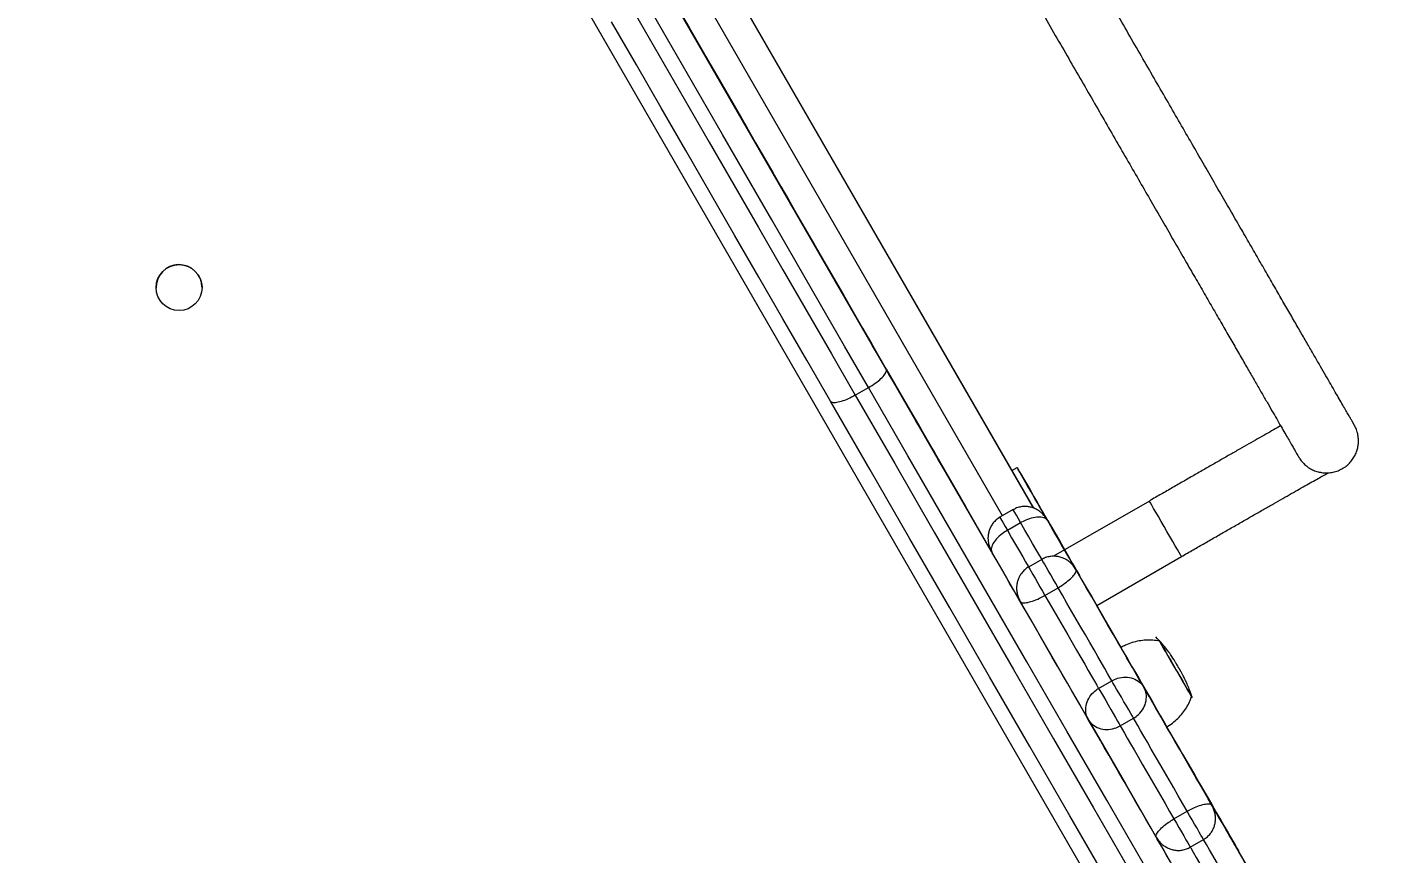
# Model space of a CAD drawing. Header units: millimetres. Extents: x -6879 to 7341, y -8047 to 7187.
# Drawn here: x 3278 to 3722.2, y -2145.1 to -1874.8 of the extents above; entities that cross this region are included whole.
import ezdxf

# ---------------------------------------------------------------- set-up
doc = ezdxf.new("R2010")
doc.units = ezdxf.units.MM
for name, color, linetype in [('DIKOM_ОБЪЕКТ', 7, 'Continuous'), ('DIKOM_РАЗМЕР_ЗОНА', 7, 'Continuous'), ('DIKOM_РАЗМЕР_ОБЪЕКТА', 7, 'Continuous')]:
    doc.layers.add(name, color=color, linetype=linetype)
doc.styles.add('style1', font='arial.ttf', dxfattribs={"width": 0.8})
doc.dimstyles.new('1-50', dxfattribs={"dimtxt": 300, "dimasz": 200, "dimexe": 100, "dimexo": 0, "dimgap": 100, "dimtad": 0, "dimdec": 0, "dimtxsty": 'style1', "dimcen": 0, "dimclrd": 7, "dimclre": 7, "dimadec": 1, "dimazin": 2, "dimtfac": 1, "dimtdec": 0, "dimtmove": 1, "dimatfit": 3, "dimfxl": 0, "dimlwd": 25, "dimlwe": 18, "dimarcsym": 0})

# ---------------------------------------------------------------- blocks, each defined once
blk = doc.blocks.new('*D19')
at = {"layer": 'Defpoints', "color": 0, "transparency": 16777216}
for p in [(5624.04, 6094.27), (-4435.35, 2864.29), (5624.04, -2640.11)]:
    blk.add_point(p, dxfattribs=at)
at = {"layer": 'DIKOM_РАЗМЕР_ОБЪЕКТА', "color": 7, "lineweight": 18, "transparency": 16777216}
for p, q in [((-4435.35, 2864.29), (-4435.35, 6194.27)), ((5624.04, -2640.11), (5624.04, 6194.27))]:
    blk.add_line(p, q, dxfattribs=at)
at = {"layer": 'DIKOM_РАЗМЕР_ОБЪЕКТА', "color": 7, "lineweight": 25, "transparency": 16777216}
for p, q in [((-4235.35, 6094.27), (2113.67, 6094.27)), ((5424.04, 6094.27), (3193.46, 6094.27))]:
    blk.add_line(p, q, dxfattribs=at)
at = {"layer": 'DIKOM_РАЗМЕР_ОБЪЕКТА', "color": 7, "transparency": 16777216}
for points in [[(-4235.35, 6127.6), (-4235.35, 6060.94), (-4435.35, 6094.27)], [(5424.04, 6127.6), (5424.04, 6060.94), (5624.04, 6094.27)]]:
    blk.add_solid(points, dxfattribs=at)
at = {"layer": 'DIKOM_РАЗМЕР_ОБЪЕКТА', "color": 0, "transparency": 16777216, "insert": (2653.56, 6094.27), "char_height": 300, "attachment_point": 5, "style": 'style1'}
blk.add_mtext('10100', dxfattribs=at)
blk = doc.blocks.new('*D17')
at = {"layer": 'Defpoints', "color": 0, "transparency": 16777216}
for p in [(-5935.35, 6990.27), (-5935.35, 998.27), (7340.79, -2830.86)]:
    blk.add_point(p, dxfattribs=at)
at = {"layer": 'DIKOM_РАЗМЕР_ЗОНА', "color": 7, "lineweight": 18, "transparency": 16777216}
for p, q in [((-5935.35, 998.27), (-5935.35, 7090.27)), ((7340.79, -2830.86), (7340.79, 7090.27))]:
    blk.add_line(p, q, dxfattribs=at)
at = {"layer": 'DIKOM_РАЗМЕР_ЗОНА', "color": 7, "lineweight": 25, "transparency": 16777216}
for p, q in [((-5735.35, 6990.27), (2016.67, 6990.27)), ((7140.79, 6990.27), (3096.46, 6990.27))]:
    blk.add_line(p, q, dxfattribs=at)
at = {"layer": 'DIKOM_РАЗМЕР_ЗОНА', "color": 7, "transparency": 16777216}
for points in [[(-5735.35, 7023.6), (-5735.35, 6956.94), (-5935.35, 6990.27)], [(7140.79, 7023.6), (7140.79, 6956.94), (7340.79, 6990.27)]]:
    blk.add_solid(points, dxfattribs=at)
at = {"layer": 'DIKOM_РАЗМЕР_ЗОНА', "color": 0, "transparency": 16777216, "insert": (2556.56, 6990.27), "char_height": 300, "attachment_point": 5, "style": 'style1'}
blk.add_mtext('13300', dxfattribs=at)

msp = doc.modelspace()

# ---------------------------------------------------------------- linework, layer by layer
at = {"layer": 'DIKOM_ОБЪЕКТ', "color": 7, "linetype": 'Continuous', "lineweight": 15}
for p, q in [((3952.17, -2719.48), (3323.34, -1630.32)), ((3448.24, -1756.66), (3607.25, -2032.07)), ((3607.26, -2032.07), (3448.25, -1756.66)), ((3597.14, -2034.55), (3441.17, -1764.41)), ((3593.5, -2046.26), (3436.62, -1774.53)), ((3548.95, -1995.14), (3553.28, -1992.64)), ((3712.17, -2004.82), (3711.7, -2004)), ((3600.14, -2019.75), (3601.89, -2018.74)), ((3600.15, -2019.75), (3601.89, -2018.75)), ((3601.89, -2018.75), (3601.89, -2018.74)), ((3579.2, -2021.5), (3579.2, -2021.5)), ((3645.15, -2029.73), (3613.84, -2047.8)), ((3600.59, -2032.56), (3596.26, -2035.06)), ((3598.71, -2039.31), (3603.04, -2036.81)), ((3611.88, -2036.04), (3611.89, -2036.04)), ((3611.89, -2036.06), (3611.89, -2036.04)), ((3617.46, -2045.72), (3611.89, -2036.07)), ((3611.89, -2036.07), (3611.89, -2036.07)), ((3617.47, -2045.71), (3616.89, -2044.7)), ((3609.98, -2048.83), (3605.64, -2051.33)), ((3627.93, -2063.92), (3655.65, -2047.91)), ((3622.41, -2054.37), (3622.4, -2054.35)), ((3610.99, -2060.58), (3615.32, -2058.08)), ((3635.9, -2077.66), (3627.96, -2063.9)), ((3635.91, -2077.65), (3627.97, -2063.9)), ((3628.55, -2091.01), (3632.88, -2088.51)), ((3635.63, -2103.27), (3639.96, -2100.76)), ((3665.95, -2129.71), (3650.87, -2103.59)), ((3651.89, -2105.32), (3650.88, -2103.58)), ((3653.2, -2133.69), (3657.53, -2131.19)), ((3669.39, -2135.66), (3665.95, -2129.71)), ((3658.54, -2142.94), (3662.87, -2140.44)), ((3673.29, -2142.41), (3673.29, -2142.41)), ((3674.39, -2144.31), (3674.39, -2144.29)), ((3674.39, -2144.32), (3674.39, -2144.31)), ((3674.39, -2144.31), (3674.39, -2144.31)), ((3674.39, -2144.32), (3674.39, -2144.32))]:
    msp.add_line(p, q, dxfattribs=at)
at = {"layer": 'DIKOM_ОБЪЕКТ', "color": 7, "linetype": 'Continuous', "lineweight": 15, "flags": 128}
for points in [[(3487.39, -1862.52), (3495.52, -1876.6), (3503.62, -1890.63), (3511.68, -1904.59), (3519.7, -1918.48), (3527.67, -1932.29), (3535.59, -1946.01), (3543.46, -1959.64), (3551.28, -1973.17), (3559.03, -1986.6)], [(3476.62, -1869.87), (3484.83, -1884.09), (3493.01, -1898.25), (3501.15, -1912.34), (3509.24, -1926.36), (3517.29, -1940.31), (3525.29, -1954.16), (3533.24, -1967.92), (3541.13, -1981.59), (3548.95, -1995.14)], [(3553.28, -1992.64), (3545.46, -1979.09), (3537.57, -1965.42), (3529.62, -1951.66), (3521.62, -1937.81), (3513.57, -1923.86), (3505.48, -1909.84), (3497.34, -1895.75), (3489.16, -1881.59), (3480.95, -1867.37)], [(3491.34, -1869.31), (3494.59, -1874.94), (3497.83, -1880.55), (3501.04, -1886.12), (3504.22, -1891.63), (3507.36, -1897.06), (3510.43, -1902.38), (3513.44, -1907.59), (3516.36, -1912.66), (3519.2, -1917.57), (3521.93, -1922.3), (3524.56, -1926.85), (3527.06, -1931.18)], [(3540.84, -1997.1), (3533.09, -1983.67), (3525.28, -1970.14), (3517.41, -1956.51), (3509.49, -1942.79), (3501.51, -1928.98), (3493.49, -1915.09), (3485.43, -1901.13), (3477.34, -1887.1), (3469.21, -1873.02)], [(3579.2, -2021.5), (3579.12, -2021.37), (3578.87, -2020.94), (3578.44, -2020.2), (3577.84, -2019.15), (3577.06, -2017.8), (3576.11, -2016.16), (3574.98, -2014.21), (3573.69, -2011.96), (3572.22, -2009.43), (3570.59, -2006.6), (3568.79, -2003.48), (3566.82, -2000.08), (3564.69, -1996.39), (3562.41, -1992.43), (3559.96, -1988.2), (3557.37, -1983.7), (3554.62, -1978.94), (3551.72, -1973.92), (3548.68, -1968.65), (3545.49, -1963.14), (3542.17, -1957.39), (3538.72, -1951.41), (3535.13, -1945.2), (3531.42, -1938.77), (3527.59, -1932.14), (3523.64, -1925.3), (3519.58, -1918.26), (3515.41, -1911.04), (3511.14, -1903.64), (3506.76, -1896.07), (3502.3, -1888.33), (3497.75, -1880.45), (3493.11, -1872.42)], [(3527.06, -1931.18), (3530.91, -1937.85), (3534.63, -1944.3), (3538.24, -1950.54), (3541.71, -1956.56), (3545.05, -1962.34), (3548.25, -1967.89), (3551.31, -1973.19), (3554.23, -1978.25), (3557, -1983.04), (3559.62, -1987.58), (3562.08, -1991.85), (3564.39, -1995.85), (3566.54, -1999.57), (3568.53, -2003.01), (3570.35, -2006.17), (3572.01, -2009.04), (3573.5, -2011.62), (3574.82, -2013.91), (3575.96, -2015.9), (3576.94, -2017.59), (3577.74, -2018.98), (3578.37, -2020.07), (3578.82, -2020.85), (3579.1, -2021.33), (3579.2, -2021.5), (3579.2, -2021.5)], [(3559.03, -1986.6), (3571.99, -2009.04), (3584.98, -2031.55), (3598.02, -2054.13), (3611.09, -2076.76), (3624.19, -2099.46), (3637.32, -2122.2), (3650.48, -2145), (3663.67, -2167.84)], [(3644.28, -2150.26), (3631.19, -2127.58), (3618.12, -2104.95), (3605.08, -2082.36), (3592.08, -2059.84), (3579.11, -2037.38), (3566.18, -2014.98), (3553.28, -1992.64)], [(3632.3, -2155.5), (3619.14, -2132.7), (3606, -2109.96), (3592.9, -2087.26), (3579.83, -2064.63), (3566.8, -2042.05), (3553.8, -2019.54), (3540.84, -1997.1)], [(3548.95, -1995.14), (3561.85, -2017.48), (3574.78, -2039.88), (3587.75, -2062.34), (3600.75, -2084.86), (3613.79, -2107.45), (3626.86, -2130.08), (3639.95, -2152.76)], [(3601.89, -2018.74), (3601.98, -2018.9), (3602.26, -2019.38), (3602.72, -2020.17), (3603.35, -2021.26), (3604.14, -2022.63), (3605.07, -2024.25), (3606.13, -2026.09), (3607.3, -2028.11), (3608.55, -2030.28)], [(3611.89, -2036.07), (3610.46, -2033.61), (3609.07, -2031.19), (3607.73, -2028.88), (3606.48, -2026.71), (3605.34, -2024.73), (3604.33, -2022.98), (3603.48, -2021.5), (3602.79, -2020.31), (3602.29, -2019.45), (3601.99, -2018.93), (3601.89, -2018.75)], [(3655.65, -2047.91), (3655.57, -2047.77), (3655.31, -2047.32), (3654.89, -2046.59), (3654.31, -2045.59), (3653.6, -2044.35), (3652.78, -2042.93), (3651.88, -2041.37), (3650.92, -2039.73), (3649.96, -2038.05), (3649, -2036.4), (3648.1, -2034.83), (3647.27, -2033.4), (3646.55, -2032.15), (3645.96, -2031.13), (3645.52, -2030.37), (3645.25, -2029.9), (3645.15, -2029.73), (3645.15, -2029.73)], [(3603.04, -2036.81), (3602.3, -2035.53), (3601.66, -2034.41), (3601.15, -2033.53), (3600.79, -2032.91), (3600.61, -2032.6), (3600.59, -2032.56)], [(3611.89, -2036.06), (3611.83, -2035.95), (3611.65, -2035.65), (3611.36, -2035.15), (3610.97, -2034.47), (3610.48, -2033.62), (3609.9, -2032.62), (3609.26, -2031.5), (3608.55, -2030.28)], [(3596.26, -2035.06), (3596.28, -2035.1), (3596.46, -2035.41), (3596.81, -2036.03), (3597.33, -2036.91), (3597.97, -2038.03), (3598.71, -2039.31)], [(3610.03, -2048.92), (3609.83, -2048.57), (3609.01, -2047.15), (3608.05, -2045.49), (3606.95, -2043.59), (3605.74, -2041.49), (3604.43, -2039.22), (3603.04, -2036.81)], [(3611.83, -2035.96), (3611.89, -2036.07), (3612.14, -2036.51), (3612.59, -2037.29), (3613.21, -2038.36), (3613.98, -2039.69), (3614.86, -2041.22), (3615.82, -2042.89), (3616.83, -2044.62)], [(3617.45, -2045.72), (3616.22, -2043.58), (3615.06, -2041.56), (3614.06, -2039.84), (3613.24, -2038.42), (3612.6, -2037.3), (3612.12, -2036.48), (3611.83, -2035.97)], [(3611.89, -2036.04), (3611.98, -2036.21), (3612.27, -2036.7), (3612.73, -2037.5), (3613.35, -2038.58), (3614.11, -2039.89), (3614.97, -2041.38), (3615.91, -2043.01), (3616.89, -2044.7)], [(3611.9, -2036.15), (3613.51, -2038.94), (3615.03, -2041.57), (3616.44, -2044.03), (3617.74, -2046.27), (3618.89, -2048.27), (3619.9, -2050.02), (3620.76, -2051.5), (3621.44, -2052.68), (3621.94, -2053.55), (3622.27, -2054.12), (3622.41, -2054.36), (3622.41, -2054.37)], [(3622.41, -2054.36), (3622.41, -2054.35), (3622.27, -2054.11), (3621.94, -2053.55), (3621.44, -2052.67), (3620.76, -2051.49), (3619.9, -2050.02), (3618.89, -2048.27), (3617.74, -2046.27), (3616.44, -2044.02), (3615.03, -2041.57), (3613.51, -2038.94), (3611.9, -2036.15)], [(3598.71, -2039.31), (3600.1, -2041.72), (3601.41, -2043.99), (3602.62, -2046.09), (3603.72, -2047.99), (3604.68, -2049.65), (3605.5, -2051.07), (3605.65, -2051.33)], [(3602.96, -2062.67), (3602.57, -2062), (3601.72, -2060.52), (3600.71, -2058.77), (3599.55, -2056.77), (3598.26, -2054.53), (3596.84, -2052.07), (3595.32, -2049.44), (3593.71, -2046.65)], [(3605.64, -2051.33), (3605.65, -2051.33), (3605.75, -2051.5), (3606.03, -2051.99), (3606.47, -2052.76), (3607.06, -2053.78), (3607.76, -2055), (3608.55, -2056.35), (3609.37, -2057.78), (3610.2, -2059.21), (3610.99, -2060.58)], [(3615.32, -2058.08), (3614.53, -2056.71), (3613.7, -2055.28), (3612.88, -2053.85), (3612.09, -2052.5), (3611.39, -2051.28), (3610.8, -2050.26), (3610.36, -2049.49), (3610.08, -2049), (3609.98, -2048.83), (3609.98, -2048.83)], [(3621.11, -2052.1), (3621.71, -2053.14), (3622.12, -2053.86), (3622.14, -2053.89)], [(3635.99, -2077.88), (3634.96, -2076.09), (3633.31, -2073.24), (3631.6, -2070.28), (3629.85, -2067.24), (3628.07, -2064.16), (3626.29, -2061.08), (3624.52, -2058.02), (3622.79, -2055.01), (3621.11, -2052.1)], [(3621.11, -2052.11), (3622.79, -2055.02), (3624.52, -2058.02), (3626.29, -2061.08), (3628.07, -2064.17), (3629.85, -2067.25), (3631.6, -2070.28), (3633.31, -2073.24), (3634.96, -2076.09), (3636.52, -2078.81), (3637.99, -2081.35), (3639.35, -2083.7), (3640.57, -2085.82), (3641.66, -2087.7), (3642.59, -2089.31), (3643.35, -2090.64)], [(3622.4, -2054.35), (3622.36, -2054.27), (3622.12, -2053.87), (3621.71, -2053.15), (3621.11, -2052.11)], [(3622.14, -2053.89), (3622.36, -2054.27), (3622.41, -2054.36)], [(3610.99, -2060.58), (3612.41, -2063.04), (3613.88, -2065.6), (3615.39, -2068.21), (3616.91, -2070.84), (3618.43, -2073.47), (3619.91, -2076.04), (3621.35, -2078.53), (3622.72, -2080.91), (3624.01, -2083.13), (3625.18, -2085.17), (3626.24, -2087), (3627.16, -2088.6), (3627.94, -2089.94), (3628.55, -2091.01)], [(3632.88, -2088.51), (3632.27, -2087.44), (3631.49, -2086.1), (3630.57, -2084.5), (3629.51, -2082.67), (3628.34, -2080.63), (3627.05, -2078.41), (3625.68, -2076.03), (3624.24, -2073.54), (3622.76, -2070.97), (3621.24, -2068.34), (3619.72, -2065.71), (3618.21, -2063.1), (3616.74, -2060.54), (3615.32, -2058.08)], [(3625.16, -2101.14), (3624.4, -2099.81), (3623.47, -2098.2), (3622.39, -2096.32), (3621.16, -2094.2), (3619.8, -2091.85), (3618.34, -2089.31), (3616.77, -2086.59), (3615.12, -2083.74), (3613.41, -2080.78), (3611.66, -2077.75), (3609.88, -2074.67), (3608.1, -2071.58), (3606.34, -2068.52), (3604.6, -2065.52), (3602.92, -2062.61)], [(3635.85, -2077.59), (3634.08, -2074.52), (3631.48, -2070.01), (3629.02, -2065.75), (3627.95, -2063.91)], [(3650.85, -2103.62), (3650.81, -2103.56), (3650.61, -2103.21), (3650.24, -2102.57), (3649.71, -2101.65), (3649.03, -2100.47), (3648.21, -2099.06), (3647.29, -2097.45), (3646.27, -2095.68), (3645.18, -2093.79), (3644.04, -2091.83), (3642.9, -2089.85), (3641.76, -2087.88), (3640.66, -2085.97), (3639.62, -2084.17), (3638.67, -2082.53), (3637.83, -2081.07), (3637.12, -2079.84), (3636.56, -2078.86), (3636.15, -2078.16), (3635.91, -2077.75), (3635.85, -2077.64)], [(3648.34, -2075.28), (3648.42, -2075.41), (3648.67, -2075.85), (3649.1, -2076.59), (3649.69, -2077.61), (3650.41, -2078.86), (3651.25, -2080.31), (3652.17, -2081.91), (3653.15, -2083.6), (3654.15, -2085.33), (3655.13, -2087.03), (3656.06, -2088.65), (3656.92, -2090.13)], [(3658.99, -2093.72), (3658.99, -2093.72), (3658.89, -2093.54), (3658.6, -2093.05), (3658.16, -2092.28), (3657.56, -2091.24), (3656.83, -2089.98), (3656, -2088.54), (3655.09, -2086.96), (3654.13, -2085.31), (3653.17, -2083.63), (3652.22, -2081.99), (3651.32, -2080.43), (3650.51, -2079.02), (3649.8, -2077.8), (3649.23, -2076.82), (3648.81, -2076.09), (3648.57, -2075.66), (3648.49, -2075.54)], [(3628.55, -2091.01), (3628.93, -2091.66), (3629.46, -2092.57), (3630.11, -2093.71), (3630.87, -2095.01), (3631.68, -2096.42), (3632.51, -2097.86), (3633.32, -2099.26), (3634.07, -2100.56), (3634.73, -2101.7), (3635.26, -2102.62), (3635.63, -2103.27)], [(3639.96, -2100.76), (3639.59, -2100.12), (3639.06, -2099.2), (3638.4, -2098.06), (3637.65, -2096.76), (3636.84, -2095.36), (3636.01, -2093.92), (3635.2, -2092.51), (3634.44, -2091.21), (3633.79, -2090.07), (3633.26, -2089.16), (3632.88, -2088.51)], [(3643.35, -2090.64), (3644.12, -2091.96), (3645.05, -2093.57), (3646.13, -2095.45), (3647.36, -2097.57), (3648.71, -2099.92), (3650.18, -2102.46), (3651.75, -2105.17), (3653.39, -2108.03), (3655.1, -2110.99), (3656.85, -2114.02), (3658.63, -2117.1), (3660.41, -2120.19), (3662.18, -2123.25), (3663.91, -2126.25), (3665.59, -2129.16)], [(3656.92, -2090.13), (3657.67, -2091.43), (3658.28, -2092.49), (3658.74, -2093.29), (3659.03, -2093.79), (3659.14, -2093.98), (3659.14, -2093.98)], [(3657.53, -2131.19), (3656.11, -2128.73), (3654.63, -2126.17), (3653.12, -2123.56), (3651.6, -2120.92), (3650.09, -2118.3), (3648.6, -2115.73), (3647.16, -2113.24), (3645.79, -2110.86), (3644.51, -2108.64), (3643.33, -2106.6), (3642.27, -2104.77), (3641.35, -2103.17), (3640.58, -2101.83), (3639.96, -2100.76)], [(3647.41, -2139.66), (3645.73, -2136.75), (3643.99, -2133.75), (3642.23, -2130.69), (3640.44, -2127.6), (3638.67, -2124.52), (3636.91, -2121.49), (3635.21, -2118.53), (3633.56, -2115.67), (3631.99, -2112.96), (3630.52, -2110.42), (3629.17, -2108.07), (3627.94, -2105.95), (3626.86, -2104.07), (3625.93, -2102.46), (3625.16, -2101.14)], [(3635.63, -2103.27), (3636.25, -2104.33), (3637.02, -2105.67), (3637.94, -2107.27), (3639, -2109.1), (3640.18, -2111.14), (3641.46, -2113.36), (3642.83, -2115.74), (3644.27, -2118.23), (3645.76, -2120.8), (3647.27, -2123.42), (3648.79, -2126.06), (3650.3, -2128.67), (3651.78, -2131.23), (3653.2, -2133.69)], [(3665.59, -2129.15), (3663.91, -2126.24), (3662.18, -2123.24), (3660.41, -2120.18), (3658.63, -2117.09), (3656.85, -2114.02), (3655.1, -2110.98), (3653.39, -2108.02), (3651.75, -2105.17), (3650.8, -2103.53)], [(3701.34, -2191.03), (3697.02, -2183.54), (3692.4, -2175.54), (3687.84, -2167.63), (3683.33, -2159.82), (3678.88, -2152.12), (3674.5, -2144.54), (3670.2, -2137.09), (3665.99, -2129.79), (3661.86, -2122.64), (3657.82, -2115.65), (3653.89, -2108.84), (3650.81, -2103.5)], [(3651.89, -2105.32), (3653.96, -2108.92), (3656.02, -2112.48), (3658.04, -2115.99), (3660.01, -2119.4), (3661.92, -2122.69), (3663.73, -2125.84), (3665.45, -2128.81), (3667.05, -2131.58), (3668.51, -2134.12), (3669.84, -2136.42), (3671.02, -2138.46), (3672.03, -2140.21), (3672.87, -2141.66), (3673.53, -2142.81), (3674, -2143.63), (3674.29, -2144.13), (3674.39, -2144.29)], [(3674.8, -2145.11), (3673.19, -2142.32), (3671.67, -2139.69), (3670.26, -2137.24), (3668.96, -2135), (3667.81, -2132.99), (3666.8, -2131.24), (3665.95, -2129.77), (3665.26, -2128.58), (3664.76, -2127.71), (3664.43, -2127.15), (3664.29, -2126.9), (3664.29, -2126.89)], [(3664.29, -2126.89), (3664.34, -2126.99), (3664.58, -2127.39), (3664.74, -2127.67)], [(3665.59, -2129.16), (3664.99, -2128.12), (3664.58, -2127.4), (3664.34, -2126.99), (3664.29, -2126.91), (3664.43, -2127.15), (3664.76, -2127.71), (3665.26, -2128.59), (3665.95, -2129.77), (3666.8, -2131.24), (3667.81, -2132.99), (3668.96, -2135), (3670.26, -2137.24), (3671.67, -2139.69), (3673.19, -2142.32), (3674.8, -2145.11)], [(3662.87, -2140.44), (3662.87, -2140.44), (3662.77, -2140.26), (3662.49, -2139.78), (3662.04, -2139.01), (3661.45, -2137.99), (3660.75, -2136.77), (3659.97, -2135.42), (3659.14, -2133.99), (3658.32, -2132.55), (3657.53, -2131.19)], [(3664.74, -2127.67), (3664.99, -2128.12), (3665.59, -2129.15)], [(3653.2, -2133.69), (3653.99, -2135.05), (3654.81, -2136.49), (3655.64, -2137.92), (3656.42, -2139.27), (3657.12, -2140.49), (3657.71, -2141.51), (3658.16, -2142.28), (3658.44, -2142.76), (3658.54, -2142.94), (3658.54, -2142.94)], [(3674.39, -2144.32), (3674.29, -2144.16), (3674.01, -2143.66), (3673.54, -2142.86), (3672.92, -2141.79), (3672.17, -2140.47), (3671.3, -2138.98), (3670.36, -2137.35), (3669.39, -2135.66)], [(3669.43, -2135.74), (3670.35, -2137.33), (3671.24, -2138.88), (3672.07, -2140.31), (3672.81, -2141.59), (3673.43, -2142.67), (3673.91, -2143.5), (3674.25, -2144.08), (3674.41, -2144.36)], [(3656.62, -2155.61), (3655.01, -2152.82), (3653.49, -2150.19), (3652.07, -2147.74), (3650.78, -2145.5), (3649.62, -2143.49), (3648.61, -2141.74), (3647.76, -2140.27), (3647.38, -2139.61)], [(3669.81, -2152.45), (3668.41, -2150.04), (3667.1, -2147.77), (3665.89, -2145.67), (3664.8, -2143.78), (3663.83, -2142.11), (3663.01, -2140.69), (3662.83, -2140.37)], [(3673.29, -2142.41), (3672.82, -2141.6), (3672.48, -2141), (3672.26, -2140.63), (3672.19, -2140.51), (3672.26, -2140.63), (3672.48, -2141), (3672.82, -2141.6), (3673.29, -2142.41)], [(3658.54, -2142.94), (3658.68, -2143.19), (3659.5, -2144.61), (3660.47, -2146.28), (3661.56, -2148.17), (3662.77, -2150.27), (3664.08, -2152.54), (3665.48, -2154.95)], [(3674.39, -2144.31), (3674.37, -2144.28), (3674.32, -2144.19), (3674.23, -2144.03), (3674.11, -2143.82), (3673.95, -2143.55), (3673.76, -2143.22), (3673.54, -2142.84), (3673.29, -2142.41)], [(3673.29, -2142.41), (3673.54, -2142.84), (3673.76, -2143.22), (3673.95, -2143.55), (3674.11, -2143.82), (3674.23, -2144.03), (3674.32, -2144.19), (3674.37, -2144.28), (3674.39, -2144.31)], [(3685.07, -2162.82), (3683.13, -2159.48), (3681.38, -2156.43), (3679.8, -2153.7), (3678.41, -2151.29), (3677.21, -2149.21), (3676.2, -2147.47), (3675.4, -2146.08), (3674.8, -2145.04), (3674.41, -2144.36)]]:
    msp.add_lwpolyline(points, dxfattribs=at)
at = {"layer": 'DIKOM_ОБЪЕКТ', "color": 7, "linetype": 'Continuous', "lineweight": 15}
msp.add_circle((3327.74, -1959.94), 7.5, dxfattribs=at)
msp.add_arc((3327.74, -1959.94), 7.5, 1.1812, 181.1812, dxfattribs=at)
for points, knots in [([(3712.12, -2004.73), (3712.12, -2004.73), (3712.12, -2004.74), (3712.05, -2004.62), (3711.88, -2004.32), (3711.52, -2003.7), (3710.99, -2002.79), (3710.31, -2001.6), (3709.46, -2000.14), (3708.46, -1998.41), (3707.31, -1996.41), (3706, -1994.14), (3704.54, -1991.62), (3702.93, -1988.82), (3701.17, -1985.77), (3699.26, -1982.47), (3697.2, -1978.9), (3695, -1975.09), (3692.66, -1971.03), (3690.17, -1966.73), (3687.55, -1962.18), (3684.79, -1957.4), (3681.89, -1952.39), (3678.87, -1947.15), (3675.71, -1941.69), (3672.43, -1936.01), (3669.03, -1930.11), (3665.51, -1924.01), (3661.87, -1917.71), (3658.11, -1911.21), (3654.25, -1904.51), (3650.27, -1897.63), (3646.2, -1890.57), (3642.02, -1883.34), (3637.75, -1875.94), (3633.39, -1868.38), (3628.93, -1860.67), (3624.39, -1852.81), (3619.78, -1844.81), (3615.08, -1836.68), (3610.31, -1828.42), (3605.47, -1820.04), (3600.57, -1811.55), (3595.61, -1802.95), (3590.59, -1794.26), (3585.52, -1785.48), (3580.41, -1776.62), (3575.25, -1767.69), (3570.05, -1758.69), (3564.82, -1749.63), (3559.57, -1740.53), (3554.28, -1731.38), (3548.98, -1722.2), (3543.67, -1712.99), (3538.34, -1703.76), (3533.01, -1694.53), (3527.68, -1685.29), (3522.35, -1676.06), (3517.03, -1666.85), (3511.72, -1657.66), (3506.43, -1648.5), (3501.17, -1639.38), (3495.93, -1630.3), (3490.72, -1621.28), (3485.55, -1612.33), (3480.42, -1603.44), (3475.34, -1594.63), (3470.3, -1585.91), (3465.32, -1577.29), (3460.4, -1568.76), (3455.54, -1560.35), (3450.75, -1552.05), (3446.03, -1543.87), (3441.38, -1535.83), (3436.82, -1527.92), (3432.34, -1520.16), (3427.94, -1512.55), (3423.64, -1505.09), (3419.43, -1497.81), (3415.33, -1490.69), (3411.32, -1483.75), (3407.42, -1477), (3403.63, -1470.43), (3399.95, -1464.06), (3396.39, -1457.89), (3392.95, -1451.93), (3389.63, -1446.18), (3386.43, -1440.64), (3383.37, -1435.33), (3380.43, -1430.24), (3377.63, -1425.39), (3374.96, -1420.77), (3372.43, -1416.38), (3370.04, -1412.24), (3367.79, -1408.35), (3365.69, -1404.71), (3363.73, -1401.32), (3361.92, -1398.18), (3360.26, -1395.3), (3358.75, -1392.69), (3357.39, -1390.34), (3356.19, -1388.25), (3355.14, -1386.43), (3354.25, -1384.88), (3353.51, -1383.61), (3352.93, -1382.6), (3352.51, -1381.86), (3352.27, -1381.47), (3352.18, -1381.31), (3352.18, -1381.3), (3352.18, -1381.3)], [0, 0, 0, 0, 0.00143, 0.006454, 0.014717, 0.024024, 0.033478, 0.042956, 0.052441, 0.061928, 0.071416, 0.080905, 0.090394, 0.099884, 0.109373, 0.118863, 0.128352, 0.137842, 0.147332, 0.156821, 0.166311, 0.175801, 0.185291, 0.194781, 0.20427, 0.21376, 0.22325, 0.23274, 0.24223, 0.25172, 0.261209, 0.270699, 0.280189, 0.289679, 0.299169, 0.308658, 0.318148, 0.327638, 0.337128, 0.346618, 0.356108, 0.365597, 0.375087, 0.384577, 0.394067, 0.403557, 0.413047, 0.422537, 0.432026, 0.441516, 0.451006, 0.460496, 0.469986, 0.479476, 0.488966, 0.498455, 0.507945, 0.517435, 0.526925, 0.536415, 0.545904, 0.555394, 0.564884, 0.574374, 0.583864, 0.593354, 0.602844, 0.612334, 0.621823, 0.631313, 0.640803, 0.650293, 0.659783, 0.669273, 0.678762, 0.688252, 0.697742, 0.707232, 0.716722, 0.726212, 0.735701, 0.745191, 0.754681, 0.764171, 0.773661, 0.783151, 0.79264, 0.80213, 0.81162, 0.82111, 0.8306, 0.840089, 0.849579, 0.859069, 0.868559, 0.878048, 0.887538, 0.897028, 0.906517, 0.916007, 0.925496, 0.934985, 0.944474, 0.953963, 0.963451, 0.972936, 0.982417, 0.991883, 0.998167, 1, 1, 1, 1]), ([(3520.5, -1714.86), (3521.39, -1716.4), (3524.06, -1721.03), (3528.5, -1728.71), (3533.8, -1737.91), (3539.1, -1747.07), (3544.36, -1756.2), (3549.61, -1765.28), (3554.82, -1774.3), (3559.99, -1783.27), (3565.13, -1792.16), (3570.22, -1800.97), (3575.26, -1809.7), (3580.24, -1818.34), (3585.17, -1826.88), (3590.04, -1835.3), (3594.84, -1843.62), (3599.57, -1851.81), (3604.22, -1859.87), (3608.79, -1867.79), (3613.28, -1875.57), (3617.69, -1883.19), (3622, -1890.66), (3626.22, -1897.97), (3630.34, -1905.1), (3634.35, -1912.06), (3638.27, -1918.83), (3642.07, -1925.42), (3645.76, -1931.81), (3649.33, -1938), (3652.79, -1943.98), (3656.12, -1949.76), (3659.33, -1955.32), (3662.41, -1960.65), (3665.36, -1965.76), (3668.18, -1970.65), (3670.87, -1975.29), (3673.41, -1979.7), (3675.82, -1983.87), (3678.08, -1987.79), (3680.2, -1991.46), (3682.17, -1994.88), (3684, -1998.04), (3685.68, -2000.94), (3687.2, -2003.59), (3688.58, -2005.97), (3689.8, -2008.08), (3690.87, -2009.93), (3691.78, -2011.51), (3692.53, -2012.81), (3693.13, -2013.85), (3693.57, -2014.61), (3693.87, -2015.13), (3693.94, -2015.24), (3694, -2015.34), (3694.02, -2015.38), (3694.08, -2015.48), (3694.15, -2015.59), (3694.3, -2015.84), (3694.78, -2016.53), (3695.6, -2017.48), (3696.83, -2018.54), (3698.15, -2019.37), (3699.59, -2019.99), (3701.11, -2020.4), (3702.73, -2020.58), (3704.42, -2020.5), (3706.09, -2020.14), (3707.74, -2019.49), (3709.27, -2018.57), (3710.6, -2017.41), (3711.67, -2016.12), (3712.48, -2014.76), (3713.05, -2013.37), (3713.41, -2011.99), (3713.57, -2010.66), (3713.56, -2009.41), (3713.43, -2008.28), (3713.2, -2007.28), (3712.93, -2006.45), (3712.67, -2005.8), (3712.47, -2005.37), (3712.34, -2005.13), (3712.29, -2005.03), (3712.25, -2004.96), (3712.21, -2004.89), (3712.18, -2004.85), (3712.18, -2004.83), (3712.17, -2004.82)], [0, 0, 0, 0, 0.009134, 0.027307, 0.045482, 0.063655, 0.081829, 0.100003, 0.118177, 0.13635, 0.154524, 0.172698, 0.190872, 0.209046, 0.227219, 0.245393, 0.263567, 0.281741, 0.299915, 0.318088, 0.336262, 0.354436, 0.37261, 0.390783, 0.408957, 0.427131, 0.445305, 0.463479, 0.481653, 0.499826, 0.518, 0.536174, 0.554348, 0.572522, 0.590696, 0.608869, 0.627043, 0.645217, 0.663391, 0.681565, 0.699739, 0.717913, 0.736087, 0.754262, 0.772436, 0.79061, 0.808785, 0.826961, 0.845136, 0.863314, 0.881493, 0.899679, 0.917881, 0.936161, 0.938606, 0.940021, 0.940538, 0.940866, 0.941241, 0.942246, 0.945103, 0.947691, 0.950505, 0.953035, 0.955698, 0.958494, 0.961363, 0.964274, 0.967208, 0.97038, 0.973371, 0.976202, 0.97889, 0.981444, 0.983863, 0.986141, 0.988265, 0.990218, 0.99197, 0.993484, 0.994705, 0.995523, 0.995932, 0.996205, 0.996496, 0.996963, 0.997999, 1, 1, 1, 1]), ([(3553.28, -1992.64), (3554.05, -1992.17), (3555.58, -1991.23), (3557.45, -1989.68), (3558.72, -1988.25), (3559.19, -1987.22), (3559.12, -1986.75), (3559.03, -1986.6), (3559.03, -1986.6)], [0, 0, 0, 0, 0.21413, 0.428265, 0.642592, 0.857339, 0.996008, 1, 1, 1, 1]), ([(3548.95, -1995.14), (3548.16, -1995.57), (3546.58, -1996.42), (3544.31, -1997.27), (3542.43, -1997.66), (3541.3, -1997.55), (3540.93, -1997.25), (3540.84, -1997.1), (3540.84, -1997.1)], [0, 0, 0, 0, 0.214129, 0.428258, 0.642596, 0.857341, 0.996013, 1, 1, 1, 1]), ([(3688.11, -2005.15), (3688.09, -2005.16), (3687.38, -2005.56), (3685.77, -2006.47), (3683.28, -2007.88), (3680.57, -2009.42), (3677.68, -2011.06), (3674.63, -2012.8), (3671.42, -2014.63), (3668.08, -2016.54), (3664.62, -2018.52), (3661.06, -2020.57), (3657.42, -2022.66), (3653.71, -2024.79), (3649.96, -2026.95), (3647.1, -2028.6), (3645.5, -2029.53), (3645.15, -2029.73)], [0, 0, 0, 0, 0.002284, 0.07781, 0.15318, 0.228451, 0.30366, 0.37882, 0.453948, 0.529053, 0.604143, 0.679216, 0.75428, 0.829341, 0.904393, 0.979444, 1, 1, 1, 1]), ([(3655.65, -2047.91), (3656.31, -2047.53), (3658.23, -2046.43), (3661.39, -2044.6), (3665.12, -2042.45), (3668.8, -2040.34), (3672.42, -2038.26), (3675.94, -2036.24), (3679.36, -2034.28), (3682.65, -2032.4), (3685.8, -2030.6), (3688.8, -2028.9), (3691.61, -2027.29), (3694.24, -2025.8), (3696.66, -2024.43), (3698.87, -2023.19), (3700.83, -2022.09), (3702.47, -2021.17), (3703.33, -2020.7), (3703.71, -2020.48)], [0, 0, 0, 0, 0.032272, 0.093624, 0.154988, 0.216347, 0.277702, 0.339053, 0.400393, 0.461725, 0.523041, 0.584339, 0.645612, 0.70685, 0.768038, 0.829157, 0.890171, 0.951016, 1, 1, 1, 1]), ([(3611.9, -2036.15), (3611.66, -2035.77), (3611.16, -2034.96), (3610.27, -2033.98), (3609.24, -2033.09), (3608.13, -2032.39), (3606.86, -2031.86), (3605.55, -2031.57), (3604.2, -2031.48), (3602.79, -2031.66), (3601.55, -2032.03), (3600.87, -2032.43), (3600.6, -2032.59)], [0, 0, 0, 0, 0.100933, 0.216064, 0.299321, 0.407684, 0.513806, 0.608886, 0.710825, 0.819701, 0.930371, 1, 1, 1, 1]), ([(3596.26, -2035.07), (3595.85, -2035.33), (3595.05, -2035.84), (3594.08, -2036.87), (3593.35, -2037.96), (3592.83, -2039.08), (3592.51, -2040.22), (3592.36, -2041.32), (3592.36, -2042.41), (3592.5, -2043.51), (3592.8, -2044.7), (3593.22, -2045.76), (3593.58, -2046.41), (3593.71, -2046.65)], [0, 0, 0, 0, 0.109291, 0.216013, 0.315951, 0.407084, 0.494881, 0.582574, 0.660189, 0.740794, 0.831926, 0.938375, 1, 1, 1, 1]), ([(3603.04, -2036.81), (3603.63, -2036.49), (3605.02, -2035.76), (3607.24, -2035.04), (3609.39, -2034.8), (3610.76, -2035.12), (3611.52, -2035.64), (3611.79, -2035.96), (3611.9, -2036.15), (3611.9, -2036.15)], [0, 0, 0, 0, 0.160395, 0.373178, 0.586072, 0.800118, 0.898147, 0.998529, 1, 1, 1, 1]), ([(3598.71, -2039.31), (3598.14, -2039.67), (3596.81, -2040.5), (3595.07, -2042.06), (3593.8, -2043.81), (3593.38, -2045.15), (3593.45, -2046.07), (3593.6, -2046.46), (3593.71, -2046.65), (3593.71, -2046.65)], [0, 0, 0, 0, 0.1604, 0.373195, 0.586064, 0.800122, 0.898149, 0.998525, 1, 1, 1, 1]), ([(3605.65, -2051.33), (3605.64, -2051.33), (3605.16, -2051.55), (3604.38, -2052.2), (3603.4, -2053.21), (3602.68, -2054.31), (3602.17, -2055.43), (3601.86, -2056.58), (3601.71, -2057.71), (3601.72, -2058.88), (3601.91, -2060.13), (3602.3, -2061.42), (3602.72, -2062.22), (3602.92, -2062.61)], [0, 0, 0, 0, 0.00217, 0.122114, 0.231192, 0.327816, 0.423223, 0.516298, 0.602246, 0.687371, 0.786462, 0.896487, 1, 1, 1, 1]), ([(3621.11, -2052.11), (3620.82, -2051.66), (3620.26, -2050.79), (3619.18, -2049.73), (3618.07, -2048.93), (3616.91, -2048.35), (3615.68, -2047.95), (3614.35, -2047.76), (3612.94, -2047.79), (3611.54, -2048.11), (3610.53, -2048.47), (3610.06, -2048.8), (3609.99, -2048.84)], [0, 0, 0, 0, 0.125697, 0.243003, 0.349393, 0.444933, 0.543055, 0.647835, 0.755003, 0.867114, 0.980271, 1, 1, 1, 1]), ([(3615.32, -2058.08), (3615.9, -2057.73), (3617.23, -2056.92), (3619.05, -2055.49), (3620.49, -2054.03), (3621.1, -2053.03), (3621.22, -2052.43), (3621.17, -2052.21), (3621.11, -2052.11), (3621.11, -2052.11)], [0, 0, 0, 0, 0.160395, 0.373182, 0.586067, 0.800124, 0.898152, 0.998532, 1, 1, 1, 1]), ([(3622.4, -2054.34), (3622.4, -2054.35), (3622.4, -2054.35), (3622.4, -2054.34), (3622.4, -2054.34)], [0, 0, 0, 0, 0.463365, 1, 1, 1, 1]), ([(3602.92, -2062.61), (3602.92, -2062.61), (3602.98, -2062.71), (3603.15, -2062.86), (3603.72, -2063.06), (3604.89, -2063.03), (3606.88, -2062.52), (3609.02, -2061.66), (3610.4, -2060.91), (3610.99, -2060.58)], [0, 0, 0, 0, 0.001466, 0.101845, 0.199875, 0.413929, 0.626807, 0.839598, 1, 1, 1, 1]), ([(3659.08, -2093.83), (3659.04, -2093.67), (3658.79, -2092.82), (3658.26, -2091.38), (3657.53, -2089.6), (3656.85, -2088.11), (3656.26, -2086.96), (3655.83, -2086.15), (3655.57, -2085.69), (3655.45, -2085.48), (3655.41, -2085.42), (3655.41, -2085.41), (3655.4, -2085.4), (3655.39, -2085.38), (3655.37, -2085.35), (3655.29, -2085.21), (3655.1, -2084.87), (3654.84, -2084.43), (3654.56, -2083.94), (3654.29, -2083.47), (3654.07, -2083.09), (3653.95, -2082.89), (3653.92, -2082.83), (3653.91, -2082.81), (3653.89, -2082.79), (3653.87, -2082.75), (3653.78, -2082.59), (3653.22, -2081.64), (3652.26, -2080.15), (3650.85, -2078.22), (3649.27, -2076.25), (3647.99, -2074.94), (3647.25, -2074.18)], [0, 0, 0, 0, 0.020182, 0.108167, 0.18677, 0.253884, 0.307104, 0.344343, 0.365211, 0.372044, 0.373296, 0.374137, 0.375161, 0.37702, 0.382485, 0.406247, 0.427816, 0.45044, 0.473036, 0.495616, 0.518208, 0.54087, 0.552513, 0.556485, 0.557535, 0.558765, 0.562338, 0.57994, 0.693288, 0.777794, 0.871079, 1, 1, 1, 1]), ([(3648.61, -2075.56), (3648.57, -2075.56), (3647.82, -2075.37), (3646.29, -2075.23), (3644.03, -2075.19), (3641.76, -2075.46), (3639.54, -2076.01), (3637.55, -2076.73), (3636.38, -2077.39), (3635.87, -2077.67)], [0, 0, 0, 0, 0.007456, 0.176777, 0.348184, 0.520952, 0.694598, 0.868811, 1, 1, 1, 1]), ([(3655.38, -2085.36), (3655.38, -2085.36), (3655.38, -2085.36), (3655.36, -2085.33), (3655.29, -2085.2), (3655.12, -2084.92), (3654.88, -2084.49), (3654.6, -2084), (3654.32, -2083.53), (3654.1, -2083.14), (3653.98, -2082.93), (3653.93, -2082.85), (3653.93, -2082.85), (3653.93, -2082.85)], [0, 0, 0, 0, 0.010264, 0.053387, 0.147377, 0.269726, 0.397431, 0.52594, 0.654593, 0.783211, 0.911491, 0.972562, 1, 1, 1, 1]), ([(3632.88, -2088.51), (3633.49, -2088.21), (3634.9, -2087.52), (3637.35, -2087.2), (3639.89, -2087.64), (3641.66, -2088.64), (3642.74, -2089.71), (3643.16, -2090.31), (3643.35, -2090.63), (3643.35, -2090.64)], [0, 0, 0, 0, 0.160395, 0.373192, 0.586069, 0.800135, 0.898159, 0.998544, 1, 1, 1, 1]), ([(3625.16, -2101.14), (3625.16, -2101.13), (3624.97, -2100.81), (3624.67, -2100.15), (3624.28, -2098.67), (3624.3, -2096.64), (3625.19, -2094.22), (3626.69, -2092.26), (3627.99, -2091.38), (3628.55, -2091.01)], [0, 0, 0, 0, 0.001472, 0.10185, 0.199874, 0.413937, 0.626815, 0.839609, 1, 1, 1, 1]), ([(3639.96, -2100.76), (3640.52, -2100.39), (3641.83, -2099.51), (3643.33, -2097.55), (3644.22, -2095.13), (3644.23, -2093.1), (3643.84, -2091.62), (3643.54, -2090.96), (3643.35, -2090.64), (3643.35, -2090.64)], [0, 0, 0, 0, 0.16039, 0.373178, 0.586063, 0.800122, 0.898149, 0.998528, 1, 1, 1, 1]), ([(3650.84, -2103.6), (3650.97, -2103.53), (3651.81, -2103.1), (3653.19, -2102.04), (3654.91, -2100.46), (3656.38, -2098.73), (3657.58, -2096.89), (3658.45, -2095.21), (3658.82, -2094.13), (3658.97, -2093.71)], [0, 0, 0, 0, 0.033599, 0.217745, 0.395895, 0.568581, 0.736058, 0.898387, 1, 1, 1, 1]), ([(3625.16, -2101.14), (3625.17, -2101.14), (3625.35, -2101.46), (3625.78, -2102.06), (3626.85, -2103.13), (3628.62, -2104.13), (3631.16, -2104.57), (3633.62, -2104.26), (3635.03, -2103.56), (3635.63, -2103.27)], [0, 0, 0, 0, 0.001464, 0.101845, 0.199864, 0.41393, 0.626809, 0.839605, 1, 1, 1, 1]), ([(3657.53, -2131.19), (3658.12, -2130.86), (3659.49, -2130.11), (3661.63, -2129.25), (3663.62, -2128.74), (3664.79, -2128.71), (3665.37, -2128.9), (3665.54, -2129.06), (3665.59, -2129.15), (3665.59, -2129.16)], [0, 0, 0, 0, 0.160388, 0.373194, 0.586072, 0.800127, 0.898149, 0.998534, 1, 1, 1, 1]), ([(3662.87, -2140.44), (3662.87, -2140.44), (3663.35, -2140.22), (3664.14, -2139.57), (3665.11, -2138.56), (3665.83, -2137.46), (3666.34, -2136.34), (3666.66, -2135.19), (3666.8, -2134.06), (3666.79, -2132.89), (3666.61, -2131.64), (3666.22, -2130.35), (3665.8, -2129.55), (3665.59, -2129.16)], [0, 0, 0, 0, 0.002108, 0.122071, 0.231146, 0.327774, 0.423168, 0.516259, 0.602203, 0.68734, 0.786415, 0.896442, 1, 1, 1, 1]), ([(3647.41, -2139.66), (3647.4, -2139.65), (3647.35, -2139.56), (3647.3, -2139.34), (3647.42, -2138.74), (3648.03, -2137.74), (3649.47, -2136.28), (3651.28, -2134.85), (3652.62, -2134.04), (3653.2, -2133.69)], [0, 0, 0, 0, 0.001468, 0.10185, 0.19987, 0.413927, 0.626803, 0.839604, 1, 1, 1, 1]), ([(3647.4, -2139.66), (3647.69, -2140.11), (3648.26, -2140.98), (3649.33, -2142.03), (3650.45, -2142.83), (3651.61, -2143.42), (3652.83, -2143.81), (3654.16, -2144.01), (3655.57, -2143.98), (3656.97, -2143.66), (3657.99, -2143.3), (3658.46, -2142.97), (3658.53, -2142.92)], [0, 0, 0, 0, 0.12569, 0.242995, 0.349369, 0.444907, 0.543007, 0.647801, 0.754962, 0.867047, 0.980211, 1, 1, 1, 1])]:
    msp.add_open_spline(points, degree=3, knots=knots, dxfattribs=at)

# ---------------------------------------------------------------- dimensions: what is measured, and where the dimension line sits
at = {"layer": 'DIKOM_РАЗМЕР_ЗОНА'}
dim = msp.add_linear_dim(base=(-5935.35, 6990.27), p1=(7340.79, -2830.86), p2=(-5935.35, 998.27), text='13300', dimstyle='1-50', override={"dimscale": 1, "dimtix": 0, "dimtofl": 1, "dimtmove": 1, "dimatfit": 3}, dxfattribs=at)
dim.commit()
dim.dimension.update_dxf_attribs({"geometry": '*D17', "text_midpoint": (2556.56, 6990.27), "dimtype": 160})
at = {"layer": 'DIKOM_РАЗМЕР_ОБЪЕКТА'}
dim = msp.add_linear_dim(base=(5624.04, 6094.27), p1=(-4435.35, 2864.29), p2=(5624.04, -2640.11), text='10100', dimstyle='1-50', override={"dimscale": 1, "dimtix": 0, "dimtofl": 1, "dimtmove": 1, "dimatfit": 3}, dxfattribs=at)
dim.commit()
dim.dimension.update_dxf_attribs({"geometry": '*D19', "text_midpoint": (2653.56, 6094.27), "dimtype": 160})

doc.saveas('drawing.dxf')
